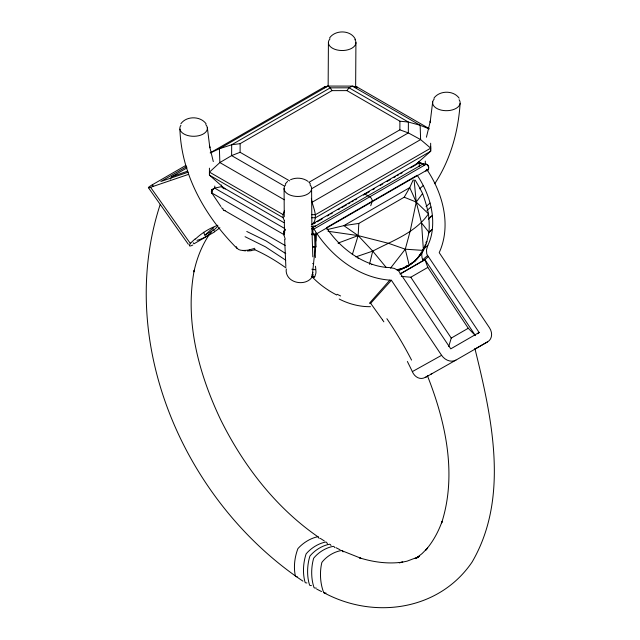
<?xml version="1.0" encoding="UTF-8"?>
<svg xmlns="http://www.w3.org/2000/svg" width="640" height="640" viewBox="0 0 640 640"><rect width="100%" height="100%" fill="white"/><g stroke="black" fill="none" stroke-linecap="round" stroke-linejoin="round"><path stroke-width="0.96" d="M328.416 42.584L328.144 86.448M355.92 42.576L355.64 87.632M289.656 180.904L240.096 152.288L240.152 143.656L331.968 90.64L346.928 90.616L399.912 121.2L408.392 122.056L420.144 125.272L429.256 128.92M308.896 182.352L399.856 129.84L399.912 121.2M398.216 270.352A61.224 49.664 48.8 0 0 400.088 269.8L407.48 266.536L414.776 261.08A48.576 31.656 -83.9 0 0 423.424 250.4A50.584 25.816 85.9 0 0 426.52 242.872L429.04 232.384L429.216 227.664A57.912 23.496 76.5 0 0 428.904 218.432L428.48 213.832A65.008 24.128 67.3 0 0 422.576 193.496A71.488 28.68 56.2 0 0 415.12 180.056M352.32 254.664L358.144 235.6L358.816 223.432L404.2 197.224L409.736 187.616L413.168 179.872M419.144 166.4L419.488 161.416M432.68 101.96L430.16 122.248L430.448 120.672L426.424 137.216M460.104 103.536C458.296 131.8 450.392 159.912 434.752 183.712M312.256 275.936L315.28 246.888M315.888 241.048L316.464 232.912M284.536 231.752L284.864 230.08M414.12 180.064L416.24 202.056L410.2 231.072L405.272 249.2L390.536 268.104M369.504 264.328L372.72 251.12C392.288 240.752 415.52 232.768 428.48 213.832L416.24 202.056L409.736 187.616L343.856 225.648L326.92 229.664M160.144 204.64C114.832 343.32 184.832 502.024 302.944 581.144M426.096 242.344L425.92 242.936M448.744 346.448L451.248 338.088L468.264 328.256L475.44 335.648L424.888 259.584L399.96 273.976M426.904 241.648L426.24 241.848M422.408 251.44L421.712 254.664L422.048 257.8A6.264 5.08 48.8 0 0 422.928 259.6L423.664 260.704M370.728 205.728L372.08 201.784A3.44 1.984 60 0 0 369.816 196.792L364.512 193.904M284.368 220.648L283.048 217.664L283.048 214.6L284.504 210.576M313.272 274.608C308.936 286.928 287.352 284.496 286.184 271.368A16.928 12.576 8.8 0 1 286.336 269.152M422.632 250.792L422.872 250.144M314.784 276.752L315.824 273.44A36.008 12.968 45.8 0 0 315.952 271.56L315.808 269.816L311.824 269.224M428.456 232.904L432.328 229.512A60.968 49.456 48.8 0 1 427.832 245.384L426.48 249.904L426.744 253.688A6.264 5.08 48.8 0 0 427.624 255.488L479.128 332.472L477.792 333.648M312.624 224.472C319.016 216.232 312.416 207.152 311.352 198.368M208.816 235.224C201.52 246.352 196.672 258.88 193.92 271.864L194.248 270.224C184.552 321.328 198.784 373.92 220.792 419.984C243.52 465.784 275.88 507.736 318.2 536.968M170.296 179.152L171.728 176.712L187.048 167.864M427.696 170.68L428.592 169.16L315.568 234.416M425.928 171.304L426.688 169.272M329.544 38.016C335.272 29.512 351.176 29.84 355.472 39.552M180.88 123.76C186.472 115.776 200.464 115.888 206.088 123.808M433.912 98.208C439.536 90.28 453.544 90.168 459.128 98.168M285.272 183.992L287.544 181.424M425.464 244.288A50.776 41.304 -13.4 0 1 422.024 251.648L423.432 250.408L421.544 222.936L416.24 202.056L422.584 193.496M211.824 231.704C207.952 235.936 202.544 239.016 196.976 240.344M346.928 90.616L349.056 87.8L352.304 86.104L356.96 86.944L428.824 128.44M426.928 169.632C442.88 193.368 451.568 225.512 439.208 252.648L489.424 327.704A11.4 9.248 48.8 0 1 487.696 341.8L455.96 360.096A11.4 9.248 48.8 0 1 441.6 355.32L391.392 280.256L389.824 280.136L369.424 303.272L370.664 303.328L382.504 319.832M370.664 303.328L391.392 280.256M414.776 261.08L414.96 260.896A47.104 31.648 -5.1 0 0 421.688 252.264M417.12 164.104L418.544 162.704L418.536 161.896M417.752 163.608C419.264 161.584 423.024 163.552 424.056 165.352M225.144 189.048L209.448 175.168L209.448 172.112L219.864 162.568L231.616 155.6L240.096 152.288M416.224 164.096L430.696 151.224L430.656 143.232M338.72 243.448L339.104 243.12A78.664 63.816 48.8 0 0 353.728 255.12L358.472 258.064L358.096 258.392M419.504 188.832L423.256 185.544A82.8 67.16 48.8 0 0 417.216 175.264L326.44 227.672A80.6 65.384 48.8 0 0 339.104 243.12M358.312 258.496L358.688 258.16A72.104 58.496 48.8 0 0 370.496 263.696L370.672 263.752M426.072 206.528L430.04 203.056A79.408 64.416 48.8 0 0 423.256 185.544M426.968 210.512L430.992 206.984L430.04 203.056M371.336 264.68L371.904 264.184L371.288 263.968M371.728 264.608L372.104 264.28A61.224 49.664 48.8 0 0 389.184 267.544L394.272 268.4L397.88 270.304A6.264 5.08 48.8 0 1 399.256 271.864L450.768 348.848L479.128 332.472L477.656 333.744M428.368 218.904L432.368 215.4A79.408 64.416 48.8 0 0 430.992 206.984M428.4 219.104L432.368 215.624A72.112 58.496 48.8 0 1 432.472 227.912L432.328 229.304L428.464 232.68M423.344 249.32L427.832 245.384M421.28 252.88A60.968 49.456 48.8 0 1 414.176 261.592L407.744 266.304L400.088 269.8L399.072 268.968M406.304 265.768L407.48 266.536L414.176 261.592M422.928 259.6L427.624 255.488M428.368 256.592L424.176 260.192L400.968 273.592M195.096 238.92L190.28 243.392L150.576 187.288A11.4 1.056 -26.2 0 1 152.304 184.792L184.032 166.472A11.4 1.056 -26.2 0 1 185.912 165.416M314.68 233.92L311.584 233.976M414.96 260.896L407.744 266.296L400.352 269.328L409.16 265.064L405.272 249.2L388.832 243.416L358.144 235.6L328.016 231.256M419.248 556.248L415.984 558.408L422.024 553.632L427.552 548.112L425.376 550.496C432.84 542.008 438.304 531.96 442.112 521.36L441.632 522.912C457.248 474.36 445.616 421.648 427.344 375.544M419.264 556.136L415.2 558.624L418.712 556.864M210.168 152.888L324.52 86.864L327.92 86.072L352.304 86.104L420.144 125.272L420.616 139.592L430.696 148.16L315.48 214.68L311.552 214.672M186.656 166.592L160.864 181.48L188.184 172.192M311.464 188.824L408.328 132.904L420.616 139.592L312.088 202.256M311.328 224.608L418.936 162.488M313.856 223.744L315.536 222.776M317.216 221.8L322.264 218.888M327.312 215.976L328.992 215.008M330.672 214.04L332.352 213.064M338.24 209.664L339.92 208.696M341.6 207.728L343.288 206.752M344.128 206.272L346.648 204.816M348.328 203.84L350.008 202.872M351.696 201.896L353.376 200.928M355.056 199.96L356.736 198.984M363.464 195.104L369.352 191.704M372.712 189.76L374.4 188.792M380.28 185.392L382.808 183.936M387.008 181.512L390.376 179.568M393.736 177.624L395.416 176.656M397.096 175.688L398.784 174.712M400.464 173.744L402.144 172.776M410.552 167.92L416.44 164.52M311.304 226.272L312.888 227.552L423.096 163.92M401.28 276.384L410.8 277.232L427.824 267.408L424.888 259.584M427.936 375.92L425.344 377.408L455.912 360.128M430.52 374.424L431.816 373.672M475.248 348.856L487.616 341.824M441.608 355.312L412.368 371.608L407.368 361.472M418.744 556.752L407.024 561.176L399.288 562.784L402.72 562.096C388.184 564.208 373.36 562.144 359.416 557.808L360.88 558.24L342.152 550.8M210.568 152.8L219.384 148.736L327.92 86.072L330.272 87.84L331.968 90.64M290.552 179.712C296.16 177.184 303.12 177.784 308.12 181.424M338.032 243.128L358.144 235.6L372.72 251.12L386.232 267.488M171.728 176.712L187.72 171.112M150.576 187.288L188.232 174.48M355.84 256.872L372.72 251.12M249.208 250.016C245.232 250.368 237.8 251.736 236.248 246.624M358.816 223.432L343.856 225.648L358.144 235.6M240.152 143.656L231.68 144.76L219.384 148.736L219.864 162.568L284.264 199.752M316.272 588.072L314.864 588.04A5.752 3.408 -61.4 0 1 314.024 587.592C310.936 578.536 311.008 567.464 313.664 558.216C318.408 552.312 325.96 547.608 333.368 546.336A5.752 3.408 -61.4 0 1 334.2 546.792L334.832 547.64M251.232 250.72L247.328 250.976M326.032 593.064L324.576 593.016A5.752 3.592 -64.5 0 1 323.688 592.536C320.12 583.376 319.552 572.032 321.864 562.416C326.448 556.4 334.12 551.664 341.536 550.52A5.752 3.6 -64.5 0 1 342.416 551L343.112 551.872M297.192 576.672L296.208 576.64A5.752 3.024 -55.9 0 1 295.464 576.24C293.36 567.464 294.648 557.064 297.928 548.6C302.968 542.92 310.296 538.296 317.68 536.744A5.752 3.024 -55.9 0 1 318.424 537.144L319.128 538.464M306.944 582.936L305.928 582.888A5.752 3.232 -58.7 0 1 305.128 582.456C302.504 573.52 303.16 562.752 306.128 553.864C311.008 548.072 318.456 543.4 325.848 542A5.752 3.232 -58.7 0 1 326.64 542.432L327.44 543.808M311.424 585.6L310.392 585.536A5.752 3.32 -60 0 1 309.576 585.096C306.72 576.096 307.08 565.168 309.896 556.096C314.704 550.248 322.208 545.56 329.608 544.224A5.76 3.32 -60 0 1 330.424 544.664L331.024 545.496M311.512 226.104L315.496 226.064M326.488 86.872L324.52 86.864L324.52 87.824M354.992 86.944L356.96 86.944L356.96 87.904M311.552 217.736L315.48 217.744L430.696 151.224L430.656 146.296M311.52 228.824L313.272 228.824L311.352 226.208M311.608 234.624L315.576 234.64L316.032 246.784M313.104 246.8L314.88 247.008M312.44 247L315.992 247.008M312.448 272.848L313.232 272.864M389.824 280.136C359.624 277.928 333.168 257.72 316.704 233.272M405.272 249.2L423.432 250.408M245.48 250.896L243.184 250.56M312.624 263.608L313.752 263.752M312.232 276.592L314.672 276.92A3.696 1.68 81.2 0 1 312.896 276.336M418.544 162.704L426.064 164.32L313.576 229.256A3.312 2.112 60.1 0 1 315.608 234.456M399.856 129.84L408.328 132.904L408.392 122.056L349.056 87.8L330.272 87.84L231.68 144.76L231.616 155.6L284.072 185.888M404.2 197.224L416.24 202.056M245.056 236.688L265.368 246.784L285.752 260.176M246.776 231.464L266.056 240.944L285.752 253.6M323.96 592.744C373.992 619.72 439.096 610.624 472.088 562.056C509.864 497.336 491.68 416.664 474.856 348.352M340.6 295.96L337.136 294.28M340.104 549.8L336 547.704M321.544 591.568L316.704 589.088M209.448 172.112L283.048 214.6M283.048 217.664L209.448 175.168L209.424 168.168M283.936 222.64L221.56 186.624L214.808 188.064L214.792 186.048M214.672 188.104L284.488 228.408M223.816 210.088L285.16 245.504M324.352 540.976L320.248 538.336M223.688 188.72L221.56 186.624L221.544 185.008M237.16 248.536C205.344 216.728 181.4 174.984 179.904 129.128M421.544 222.936L429.04 232.384M309.392 182.616L310.4 183.992M193.208 242.768L193.944 243.808L214.656 231.856L214.2 230.896M152.312 184.784L153.304 186.192M148.664 188.048L188.344 244.312M382.592 319.952L383.864 321.832M220.896 206.496L211.72 192.896L283.808 234.52L285.232 239.184M221.6 207.536L222.304 208.584M312.888 227.552L313.84 228.984M427.824 267.408L468.264 328.256M410.8 277.232L451.248 338.088M312 274.528L312.344 275.08M203.656 232.264L204.72 235.024A21.44 2.8 -35.3 0 0 213.312 230.072L212.648 228.2M213.304 161.6L209.56 146.136L209.848 147.744L207.328 127.56M285.856 266.504L284.664 239.48M312.824 256.832L311.936 228.512M314.568 234.848L315.408 257.52M284.432 228.736L284.312 220.88M311.872 224.664L311.592 188.512M284.264 216.744L284.08 188.52M425.296 161.104L425.32 164.136A3.808 3.368 -45.7 0 1 428.328 165.72A3.808 3.368 -45.7 0 1 428.08 169.336M223.032 208.648L223.04 209.672M211.728 189.512L211.752 192.952M309.976 184.768A13.768 7.952 0 0 1 297.84 196.464A13.768 7.952 0 0 1 285.696 184.768M254.928 249.76A14.784 6.84 -6.8 0 1 251.192 250.48M254.784 248.272A16.928 8.056 -14.8 0 1 249.232 249.728M205.768 124.608A13.768 7.952 0 0 1 194.28 136.28A13.768 7.952 0 0 1 180.896 125.304M354.88 39.528A13.768 7.952 0 0 1 341.504 50.52A13.768 7.952 0 0 1 330.024 38.832M459.112 99.712A13.768 7.952 0 0 1 445.712 110.688A13.768 7.952 0 0 1 434.24 99.008M426.056 164.168A3.312 2.104 58 0 1 428.528 169.096M315.552 234.56A3.808 1.536 86.6 0 1 313.352 233.992A3.808 1.536 86.6 0 1 313.32 228.64M283.856 234.472A3.536 2.432 -65.9 0 1 283.504 233.224A3.536 2.136 -70 0 1 283.704 231.552M284.304 234.112A3.6 0.96 -89.8 0 1 283.832 234.936M284.696 232.104A3.592 0.528 -81.9 0 1 284.136 234.464M285.016 230.4A3.608 0.576 -81.6 0 1 285.176 229.696M284.48 229.992A3.544 1.432 -64 0 1 285.128 229.184M283.744 231.472A3.536 1.784 -69.1 0 1 284.416 230.024M211.688 192.976A3.6 3.288 9.9 0 1 211.376 191.504A3.592 3.224 -11 0 1 211.92 189.928M211.84 192.752A3.536 1.4 -61.6 0 1 211.904 191.72M211.856 191.752A3.536 1.648 -54.1 0 1 212.408 190.376M212.44 190.312A3.536 1.968 -50.1 0 1 213.456 189.04M213.552 188.96A3.544 2.32 -50.3 0 1 214.672 188.216M213.352 188.744A3.608 2.624 -20.7 0 1 214.68 188.272M212 189.864A3.6 3 -20.7 0 1 213.216 188.768M225.152 210.616A3.712 2.8 -35.8 0 1 223.672 210.256M401.96 268.504A48.576 38.616 -72.6 0 1 397.008 269.856M400.36 269.336A47.104 24.408 8.2 0 1 397.328 270.152M370.464 306.672A55.752 41.904 31 0 1 339.216 299.048M423.136 249.504A60.968 49.456 48.8 0 1 422.696 250.368M400.36 269.568A61.224 49.664 48.8 0 1 397.552 270.352M421.152 252.88A60.968 49.456 48.8 0 1 417.816 257.656M415.264 260.504A60.968 49.456 48.8 0 1 413.904 261.824M336.712 294.992A55.624 32 25.4 0 1 329.048 290.616A55.912 29.816 25.9 0 1 311.448 276.072M425.296 377.304A11.784 9.392 81.1 0 1 412.32 371.64M386.872 318.688A192.688 96.848 59.7 0 1 411.568 360.096M213.584 230.456A193.944 112 61.5 0 1 217.016 227.064M204.984 235.392A193.944 111.952 59.9 0 1 213.896 227.44M219.904 227.768A11.784 1.096 -38.1 0 1 215.232 231.232M192.768 245.056A11.784 2.096 -37.3 0 1 190.76 243.128M195.304 239.184A192.688 110.08 53.8 0 1 217.896 225.248M315.368 266.216A4.136 0.944 76.7 0 1 315.76 269.424M254.272 249.496A195.336 114.584 60.8 0 1 286.088 267.984"/></g></svg>
